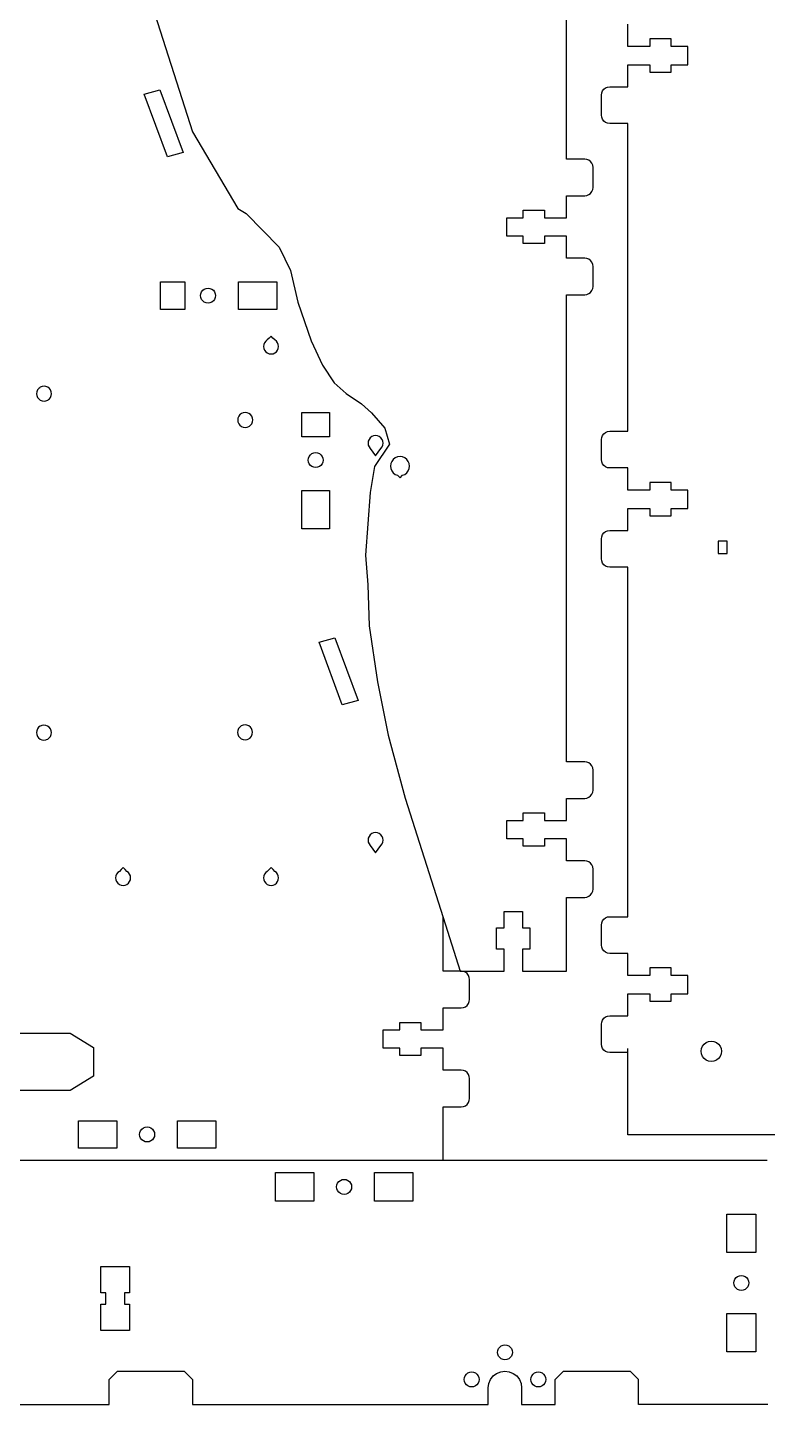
# Model space of a CAD drawing. Extents: x 67 to 939, y 34 to 584.
# Drawn here: x 459 to 636.6, y 40.1 to 370.5 of the extents above; entities that cross this region are included whole.
import ezdxf

# ---------------------------------------------------------------- set-up
doc = ezdxf.new("R2010")
doc.units = 0
doc.layers.get('0').update_dxf_attribs({"linetype": 'CONTINUOUS'})

msp = doc.modelspace()

# ---------------------------------------------------------------- linework, layer by layer
at = {"color": 5}
for p, q in [((588.372667, 338.898294), (588.372667, 455.165411)), ((592.722615, 338.898294), (588.372667, 338.898294)), ((593.240239, 338.830278), (592.722615, 338.898294)), ((593.722613, 338.63086), (593.240239, 338.830278)), ((594.13683, 338.313671), (593.722613, 338.63086)), ((594.454669, 337.9003), (594.13683, 338.313671)), ((594.654426, 337.418885), (594.454669, 337.9003)), ((594.722611, 336.902277), (594.654426, 337.418885)), ((594.722611, 332.111894), (594.722611, 336.902277)), ((593.240239, 330.183893), (593.722613, 330.383283)), ((593.722613, 330.383283), (594.13683, 330.7005)), ((594.13683, 330.7005), (594.454669, 331.113871)), ((594.454669, 331.113871), (594.654426, 331.595286)), ((594.654426, 331.595286), (594.722611, 332.111894)), ((588.372667, 324.826468), (588.372667, 330.115877)), ((588.372667, 330.115877), (592.722615, 330.115877)), ((592.722615, 330.115877), (593.240239, 330.183893)), ((574.022796, 320.43526), (574.022796, 324.826468)), ((574.022796, 324.826468), (577.97275, 324.826468)), ((577.97275, 324.826468), (577.97275, 326.622897)), ((577.97275, 326.622897), (583.072675, 326.622897)), ((583.072675, 326.622897), (583.072675, 324.826468)), ((583.072675, 324.826468), (588.372667, 324.826468)), ((577.97275, 320.43526), (574.022796, 320.43526)), ((577.97275, 318.638859), (577.97275, 320.43526)), ((588.372667, 320.43526), (583.072675, 320.43526)), ((583.072675, 320.43526), (583.072675, 318.638859)), ((588.372667, 315.145879), (588.372667, 320.43526)), ((583.072675, 318.638859), (577.97275, 318.638859)), ((592.722615, 315.145879), (588.372667, 315.145879)), ((593.240239, 315.077864), (592.722615, 315.145879)), ((593.722613, 314.878445), (593.240239, 315.077864)), ((594.13683, 314.561256), (593.722613, 314.878445)), ((594.454669, 314.147857), (594.13683, 314.561256)), ((594.654426, 313.66647), (594.454669, 314.147857)), ((594.722611, 313.149862), (594.654426, 313.66647)), ((594.722611, 308.359479), (594.722611, 313.149862)), ((594.13683, 306.948057), (594.454669, 307.361456)), ((594.454669, 307.361456), (594.654426, 307.842871)), ((594.654426, 307.842871), (594.722611, 308.359479)), ((588.372667, 194.320506), (588.372667, 306.363434)), ((588.372667, 306.363434), (592.722615, 306.363434)), ((592.722615, 306.363434), (593.240239, 306.431478)), ((593.240239, 306.431478), (593.722613, 306.630868)), ((593.722613, 306.630868), (594.13683, 306.948057)), ((592.722615, 194.320506), (588.372667, 194.320506)), ((593.240239, 194.252519), (592.722615, 194.320506)), ((593.722613, 194.053101), (593.240239, 194.252519)), ((594.13683, 193.735883), (593.722613, 194.053101)), ((594.454669, 193.322512), (594.13683, 193.735883)), ((594.654426, 192.841097), (594.454669, 193.322512)), ((594.722611, 192.324518), (594.654426, 192.841097)), ((594.722611, 187.534106), (594.722611, 192.324518)), ((588.372667, 180.24868), (588.372667, 185.538089)), ((588.372667, 185.538089), (592.722615, 185.538089)), ((592.722615, 185.538089), (593.240239, 185.606105)), ((593.240239, 185.606105), (593.722613, 185.805523)), ((593.722613, 185.805523), (594.13683, 186.122713)), ((594.13683, 186.122713), (594.454669, 186.536084)), ((594.454669, 186.536084), (594.654426, 187.017498)), ((594.654426, 187.017498), (594.722611, 187.534106)), ((577.97275, 180.24868), (577.97275, 182.04511)), ((577.97275, 182.04511), (583.072675, 182.04511)), ((583.072675, 182.04511), (583.072675, 180.24868)), ((574.022796, 175.857472), (574.022796, 180.24868)), ((574.022796, 180.24868), (577.97275, 180.24868)), ((583.072675, 180.24868), (588.372667, 180.24868)), ((577.97275, 175.857472), (574.022796, 175.857472)), ((577.97275, 174.061099), (577.97275, 175.857472)), ((588.372667, 175.857472), (583.072675, 175.857472)), ((583.072675, 175.857472), (583.072675, 174.061099)), ((588.372667, 170.568063), (588.372667, 175.857472)), ((583.072675, 174.061099), (577.97275, 174.061099)), ((592.722615, 170.568063), (588.372667, 170.568063)), ((593.240239, 170.500076), (592.722615, 170.568063)), ((593.722613, 170.300658), (593.240239, 170.500076)), ((594.13683, 169.983468), (593.722613, 170.300658)), ((594.454669, 169.570069), (594.13683, 169.983468)), ((594.654426, 169.088711), (594.454669, 169.570069)), ((594.722611, 168.572075), (594.654426, 169.088711)), ((594.722611, 163.781691), (594.722611, 168.572075)), ((593.240239, 161.85369), (593.722613, 162.053108)), ((593.722613, 162.053108), (594.13683, 162.370298)), ((594.13683, 162.370298), (594.454669, 162.783697)), ((594.454669, 162.783697), (594.654426, 163.265083)), ((594.654426, 163.265083), (594.722611, 163.781691)), ((588.372667, 144.088507), (588.372667, 161.785703)), ((588.372667, 161.785703), (592.722615, 161.785703)), ((592.722615, 161.785703), (593.240239, 161.85369)), ((558.732335, 144.077077), (558.732335, 157.001189)), ((558.732335, 157.001189), (562.864548, 144.088507)), ((573.372782, 154.467709), (573.372782, 158.409789)), ((573.372782, 158.409789), (577.772739, 158.409789)), ((577.772739, 158.409789), (577.772739, 154.467709)), ((571.572797, 149.377859), (571.572797, 154.467709)), ((571.572797, 154.467709), (573.372782, 154.467709)), ((577.772739, 154.467709), (579.572724, 154.467709)), ((579.572724, 154.467709), (579.572724, 149.377859)), ((573.372782, 149.377859), (571.572797, 149.377859)), ((573.372782, 144.088507), (573.372782, 149.377859)), ((579.572724, 149.377859), (577.772739, 149.377859)), ((577.772739, 149.377859), (577.772739, 144.088507)), ((563.082311, 144.077077), (558.732335, 144.077077)), ((562.864548, 144.088507), (573.372782, 144.088507)), ((563.599934, 144.009061), (563.082311, 144.077077)), ((564.08228, 143.809671), (563.599934, 144.009061)), ((564.496526, 143.492482), (564.08228, 143.809671)), ((564.814365, 143.079082), (564.496526, 143.492482)), ((565.01415, 142.597668), (564.814365, 143.079082)), ((565.08225, 142.081088), (565.01415, 142.597668)), ((565.08225, 137.290676), (565.08225, 142.081088)), ((577.772739, 144.088507), (588.372667, 144.088507)), ((563.599934, 135.362704), (564.08228, 135.562094)), ((564.08228, 135.562094), (564.496526, 135.879283)), ((564.496526, 135.879283), (564.814365, 136.292682)), ((564.814365, 136.292682), (565.01415, 136.774069)), ((565.01415, 136.774069), (565.08225, 137.290676)), ((558.732335, 130.005279), (558.732335, 135.294716)), ((558.732335, 135.294716), (563.082311, 135.294716)), ((563.082311, 135.294716), (563.599934, 135.362704)), ((544.382435, 125.614099), (544.382435, 130.005279)), ((544.382435, 130.005279), (548.332446, 130.005279)), ((548.332446, 130.005279), (548.332446, 131.801708)), ((548.332446, 131.801708), (553.432371, 131.801708)), ((553.432371, 131.801708), (553.432371, 130.005279)), ((553.432371, 130.005279), (558.732335, 130.005279)), ((548.332446, 125.614099), (544.382435, 125.614099)), ((548.332446, 123.817698), (548.332446, 125.614099)), ((558.732335, 125.614099), (553.432371, 125.614099)), ((553.432371, 125.614099), (553.432371, 123.817698)), ((558.732335, 120.324662), (558.732335, 125.614099)), ((553.432371, 123.817698), (548.332446, 123.817698)), ((563.082311, 120.324662), (558.732335, 120.324662)), ((563.599934, 120.256674), (563.082311, 120.324662)), ((564.08228, 120.057284), (563.599934, 120.256674)), ((564.496526, 119.740095), (564.08228, 120.057284)), ((564.814365, 119.326668), (564.496526, 119.740095)), ((565.01415, 118.845281), (564.814365, 119.326668)), ((565.08225, 118.328702), (565.01415, 118.845281)), ((565.08225, 113.538262), (565.08225, 118.328702)), ((564.496526, 112.126868), (564.814365, 112.540267)), ((564.814365, 112.540267), (565.01415, 113.021654)), ((565.01415, 113.021654), (565.08225, 113.538262)), ((558.732335, 98.61816), (558.732335, 111.542301)), ((558.732335, 111.542301), (563.082311, 111.542301)), ((563.082311, 111.542301), (563.599934, 111.610289)), ((563.599934, 111.610289), (564.08228, 111.809707)), ((564.08228, 111.809707), (564.496526, 112.126868)), ((478.590085, 46.133153), (480.590081, 48.133149)), ((480.590081, 48.133149), (496.590078, 48.133149)), ((496.590078, 48.133149), (498.590074, 46.133153)), ((570.125985, 46.133153), (570.761662, 46.961616)), ((570.761662, 46.961616), (571.590097, 47.597265)), ((571.590097, 47.597265), (572.554817, 47.996864)), ((572.554817, 47.996864), (573.590065, 48.133149)), ((573.590065, 48.133149), (574.625341, 47.996864)), ((574.625341, 47.996864), (575.590061, 47.597265)), ((575.590061, 47.597265), (576.418496, 46.961588)), ((576.418496, 46.961588), (577.054173, 46.133153)), ((585.590069, 46.133153), (587.590065, 48.133149)), ((587.590065, 48.133149), (603.590089, 48.133149)), ((603.590089, 48.133149), (605.590085, 46.133153)), ((478.590085, 40.133136), (478.590085, 46.133153)), ((498.590074, 46.133153), (498.590074, 40.133136)), ((569.590101, 44.133157), (569.726386, 45.168432)), ((569.590101, 40.133136), (569.590101, 44.133157)), ((569.726386, 45.168432), (570.125985, 46.133153)), ((577.054173, 46.133153), (577.453772, 45.168432)), ((577.453772, 45.168432), (577.590057, 44.133157)), ((577.590057, 44.133157), (577.590057, 40.133136)), ((585.590069, 40.133136), (585.590069, 46.133153)), ((407.590115, 40.133136), (478.590085, 40.133136)), ((498.590074, 40.133136), (566.55672, 40.133136)), ((566.55672, 40.133136), (569.590101, 40.133136)), ((577.590057, 40.133136), (585.590069, 40.133136))]:
    msp.add_line(p, q, dxfattribs=at)
at = {"color": 2}
for p, q in [((486.18302, 384.217505), (498.603832, 345.430895)), ((498.603832, 345.430895), (509.457698, 327.072827)), ((509.457698, 327.072827), (511.499296, 325.835887)), ((511.499296, 325.835887), (519.383786, 317.786088)), ((519.383786, 317.786088), (522.123828, 312.16456)), ((522.123828, 312.16456), (523.855104, 304.558956)), ((523.855104, 304.558956), (527.107416, 295.312588)), ((527.107416, 295.312588), (529.835491, 289.478547)), ((529.835491, 289.478547), (532.635057, 285.252261)), ((532.635057, 285.252261), (535.507009, 282.705247)), ((535.507009, 282.705247), (539.157797, 280.215683)), ((539.157797, 280.215683), (541.536444, 278.054366)), ((541.536444, 278.054366), (544.785466, 274.382074)), ((544.785466, 274.382074), (545.901499, 270.501812)), ((545.901499, 270.501812), (542.304507, 265.176597)), ((542.304507, 265.176597), (541.272428, 258.931113)), ((541.272428, 258.931113), (540.679702, 251.395221)), ((540.679702, 251.395221), (540.135237, 243.854861)), ((540.135237, 243.854861), (540.721618, 236.76201)), ((540.721618, 236.76201), (540.97141, 226.903056)), ((540.97141, 226.903056), (542.961241, 213.464337)), ((542.961241, 213.464337), (545.522193, 200.712199)), ((545.522193, 200.712199), (549.602006, 185.575207)), ((549.602006, 185.575207), (558.732405, 157.001189))]:
    msp.add_line(p, q, dxfattribs=at)
at = {"color": 4}
for p, q in [((603.08017, 365.960515), (603.08017, 371.260507)), ((613.480172, 367.7605), (608.380163, 367.7605)), ((608.380163, 367.7605), (608.380163, 365.960515)), ((613.480172, 365.960515), (613.480172, 367.7605)), ((608.380163, 365.960515), (603.08017, 365.960515)), ((617.430183, 365.960515), (613.480172, 365.960515)), ((617.430183, 361.560501), (617.430183, 365.960515)), ((603.08017, 356.260509), (603.08017, 361.560501)), ((603.08017, 361.560501), (608.380163, 361.560501)), ((608.380163, 361.560501), (608.380163, 359.760516)), ((613.480172, 359.760516), (613.480172, 361.560501)), ((613.480172, 361.560501), (617.430183, 361.560501)), ((608.380163, 359.760516), (613.480172, 359.760516)), ((596.73017, 354.260513), (596.798327, 354.778137)), ((596.73017, 349.460506), (596.73017, 354.260513)), ((596.798327, 354.778137), (596.99814, 355.260511)), ((596.99814, 355.260511), (597.315979, 355.674729)), ((597.315979, 355.674729), (597.730168, 355.992567)), ((597.730168, 355.992567), (598.212543, 356.192352)), ((598.212543, 356.192352), (598.730166, 356.260509)), ((598.730166, 356.260509), (603.08017, 356.260509)), ((596.798327, 348.942882), (596.73017, 349.460506)), ((596.99814, 348.460508), (596.798327, 348.942882)), ((597.315979, 348.04629), (596.99814, 348.460508)), ((597.730168, 347.728452), (597.315979, 348.04629)), ((598.212543, 347.528666), (597.730168, 347.728452)), ((598.730166, 347.46051), (598.212543, 347.528666)), ((603.08017, 347.46051), (598.730166, 347.46051)), ((603.08017, 273.610546), (603.08017, 347.46051)), ((596.73017, 271.610522), (596.798327, 272.128174)), ((596.73017, 266.810543), (596.73017, 271.610522)), ((596.798327, 272.128174), (596.99814, 272.610548)), ((596.99814, 272.610548), (597.315979, 273.024737)), ((597.315979, 273.024737), (597.730168, 273.342576)), ((597.730168, 273.342576), (598.212543, 273.542389)), ((598.212543, 273.542389), (598.730166, 273.610546)), ((598.730166, 273.610546), (603.08017, 273.610546)), ((596.798327, 266.292891), (596.73017, 266.810543)), ((596.99814, 265.810545), (596.798327, 266.292891)), ((597.315979, 265.396327), (596.99814, 265.810545)), ((597.730168, 265.078488), (597.315979, 265.396327)), ((598.212543, 264.878675), (597.730168, 265.078488)), ((598.730166, 264.810547), (598.212543, 264.878675)), ((603.08017, 264.810547), (598.730166, 264.810547)), ((603.08017, 259.510554), (603.08017, 264.810547)), ((613.480172, 261.31054), (608.380163, 261.31054)), ((608.380163, 261.31054), (608.380163, 259.510554)), ((613.480172, 259.510554), (613.480172, 261.31054)), ((608.380163, 259.510554), (603.08017, 259.510554)), ((617.430183, 259.510554), (613.480172, 259.510554)), ((617.430183, 255.110541), (617.430183, 259.510554)), ((603.08017, 249.810548), (603.08017, 255.110541)), ((603.08017, 255.110541), (608.380163, 255.110541)), ((608.380163, 255.110541), (608.380163, 253.310527)), ((613.480172, 253.310527), (613.480172, 255.110541)), ((613.480172, 255.110541), (617.430183, 255.110541)), ((608.380163, 253.310527), (613.480172, 253.310527)), ((596.73017, 247.810552), (596.798327, 248.328176)), ((596.73017, 243.010545), (596.73017, 247.810552)), ((596.798327, 248.328176), (596.99814, 248.81055)), ((596.99814, 248.81055), (597.315979, 249.224768)), ((597.315979, 249.224768), (597.730168, 249.542607)), ((597.730168, 249.542607), (598.212543, 249.742392)), ((598.212543, 249.742392), (598.730166, 249.810548)), ((598.730166, 249.810548), (603.08017, 249.810548)), ((596.798327, 242.492921), (596.73017, 243.010545)), ((596.99814, 242.010547), (596.798327, 242.492921)), ((597.315979, 241.59633), (596.99814, 242.010547)), ((597.730168, 241.278491), (597.315979, 241.59633)), ((598.212543, 241.078706), (597.730168, 241.278491)), ((598.730166, 241.010549), (598.212543, 241.078706)), ((603.08017, 241.010549), (598.730166, 241.010549)), ((603.08017, 231.010549), (603.08017, 241.010549)), ((603.08017, 157.16056), (603.08017, 231.010549)), ((596.73017, 155.160564), (596.798327, 155.678216)), ((596.798327, 155.678216), (596.99814, 156.160562)), ((596.99814, 156.160562), (597.315979, 156.57478)), ((597.315979, 156.57478), (597.730168, 156.892618)), ((597.730168, 156.892618), (598.212543, 157.092432)), ((598.212543, 157.092432), (598.730166, 157.16056)), ((598.730166, 157.16056), (603.08017, 157.16056)), ((596.73017, 150.360585), (596.73017, 155.160564)), ((596.798327, 149.842933), (596.73017, 150.360585)), ((596.99814, 149.360587), (596.798327, 149.842933)), ((597.315979, 148.946341), (596.99814, 149.360587)), ((597.730168, 148.628503), (597.315979, 148.946341)), ((598.212543, 148.428689), (597.730168, 148.628503)), ((598.730166, 148.360561), (598.212543, 148.428689)), ((603.08017, 148.360561), (598.730166, 148.360561)), ((603.08017, 143.06054), (603.08017, 148.360561)), ((608.380163, 143.06054), (603.08017, 143.06054)), ((613.480172, 144.860554), (608.380163, 144.860554)), ((608.380163, 144.860554), (608.380163, 143.06054)), ((613.480172, 143.06054), (613.480172, 144.860554)), ((617.430183, 143.06054), (613.480172, 143.06054)), ((617.430183, 138.660555), (617.430183, 143.06054)), ((603.08017, 133.360563), (603.08017, 138.660555)), ((603.08017, 138.660555), (608.380163, 138.660555)), ((608.380163, 138.660555), (608.380163, 136.860542)), ((608.380163, 136.860542), (613.480172, 136.860542)), ((613.480172, 136.860542), (613.480172, 138.660555)), ((613.480172, 138.660555), (617.430183, 138.660555)), ((596.798327, 131.87819), (596.99814, 132.360565)), ((596.99814, 132.360565), (597.315979, 132.774782)), ((597.315979, 132.774782), (597.730168, 133.092593)), ((597.730168, 133.092593), (598.212543, 133.292406)), ((598.212543, 133.292406), (598.730166, 133.360563)), ((598.730166, 133.360563), (603.08017, 133.360563)), ((596.73017, 131.360567), (596.798327, 131.87819)), ((596.73017, 126.560559), (596.73017, 131.360567)), ((596.798327, 126.042907), (596.73017, 126.560559)), ((596.99814, 125.560561), (596.798327, 126.042907)), ((597.315979, 125.146344), (596.99814, 125.560561)), ((603.085984, 104.860577), (603.08017, 125.552687)), ((597.730168, 124.828505), (597.315979, 125.146344)), ((598.212543, 124.62872), (597.730168, 124.828505)), ((598.730166, 124.560563), (598.212543, 124.62872)), ((603.08017, 124.560563), (598.730166, 124.560563)), ((668.780149, 104.860577), (603.085984, 104.860577))]:
    msp.add_line(p, q, dxfattribs=at)
at = {"color": 7}
for p, q in [((487.01629, 354.487914), (490.814691, 355.536595)), ((492.580724, 339.477445), (487.01629, 354.487914)), ((490.814691, 355.536595), (496.379125, 340.526126)), ((496.379125, 340.526126), (492.580724, 339.477445)), ((490.958051, 302.854859), (490.958051, 309.454851)), ((490.958051, 309.454851), (496.752976, 309.454851)), ((496.752976, 309.454851), (496.753005, 302.854859)), ((500.787851, 307.055736), (501.073629, 307.428862)), ((501.073629, 307.428862), (501.446021, 307.715205)), ((501.446021, 307.715205), (501.879684, 307.895206)), ((501.879684, 307.895206), (502.34504, 307.95659)), ((502.34504, 307.95659), (502.810481, 307.895206)), ((502.810481, 307.895206), (503.244116, 307.715205)), ((503.244116, 307.715205), (503.616536, 307.428862)), ((503.616536, 307.428862), (503.902314, 307.055736)), ((509.630466, 302.854859), (509.630466, 309.454851)), ((509.630466, 309.454851), (518.812086, 309.454851)), ((518.812086, 309.454851), (518.812086, 302.854859)), ((500.546946, 306.154883), (500.608217, 306.621199)), ((500.608217, 305.688567), (500.546946, 306.154883)), ((500.608217, 306.621199), (500.787851, 307.055736)), ((500.787851, 305.25403), (500.608217, 305.688567)), ((501.073629, 304.880876), (500.787851, 305.25403)), ((501.446021, 304.594533), (501.073629, 304.880876)), ((501.879684, 304.41456), (501.446021, 304.594533)), ((502.34504, 304.353176), (501.879684, 304.41456)), ((502.810481, 304.41456), (502.34504, 304.353176)), ((503.244116, 304.594533), (502.810481, 304.41456)), ((503.616536, 304.880876), (503.244116, 304.594533)), ((503.902314, 305.25403), (503.616536, 304.880876)), ((503.902314, 307.055736), (504.081892, 306.621199)), ((504.081892, 305.688567), (503.902314, 305.25403)), ((504.081892, 306.621199), (504.143163, 306.154883)), ((504.143163, 306.154883), (504.081892, 305.688567)), ((496.753005, 302.854859), (490.958051, 302.854859)), ((518.812086, 302.854859), (509.630466, 302.854859)), ((515.724067, 294.429792), (515.662797, 293.964802)), ((515.903786, 294.863031), (515.724067, 294.429792)), ((516.18979, 295.235141), (515.903786, 294.863031)), ((516.562549, 295.520693), (516.18979, 295.235141)), ((516.996635, 295.96175), (516.562549, 295.520693)), ((517.462528, 296.419882), (516.996635, 295.96175)), ((517.92842, 295.961863), (517.462528, 296.419882)), ((518.362534, 295.520947), (517.92842, 295.961863)), ((518.735378, 295.235508), (518.362534, 295.520947)), ((519.021467, 294.863511), (518.735378, 295.235508)), ((519.201355, 294.430271), (519.021467, 294.863511)), ((519.262767, 293.96531), (519.201355, 294.430271)), ((515.662797, 293.964802), (515.72418, 293.499898)), ((515.72418, 293.499898), (515.904068, 293.066658)), ((515.904068, 293.066658), (516.190185, 292.694633)), ((516.190185, 292.694633), (516.563001, 292.409222)), ((516.563001, 292.409222), (516.997171, 292.229841)), ((516.997171, 292.229841), (517.463036, 292.168684)), ((517.463036, 292.168684), (517.928872, 292.229954)), ((517.928872, 292.229954), (518.362986, 292.409476)), ((518.362986, 292.409476), (518.735717, 292.695)), ((518.735717, 292.695), (519.021721, 293.067082)), ((519.021721, 293.067082), (519.201496, 293.500377)), ((519.201496, 293.500377), (519.262767, 293.96531)), ((462.0944, 284.190451), (461.946064, 284.076585)), ((462.528514, 284.370334), (462.0944, 284.190451)), ((462.994378, 284.431734), (462.528514, 284.370334)), ((463.460242, 284.370466), (462.994378, 284.431734)), ((463.894413, 284.190708), (463.460242, 284.370466)), ((464.267229, 283.904709), (463.894413, 284.190708)), ((461.255889, 283.097359), (461.194619, 282.631478)), ((461.194619, 282.631478), (461.25603, 282.165611)), ((461.435665, 283.53151), (461.255889, 283.097359)), ((461.25603, 282.165611), (461.435919, 281.731511)), ((461.721641, 283.904345), (461.435665, 283.53151)), ((461.435919, 281.731511), (461.722008, 281.35876)), ((461.946064, 284.076585), (461.721641, 283.904345)), ((461.722008, 281.35876), (462.094851, 281.072762)), ((461.872432, 284.046074), (461.872432, 284.046074)), ((462.094851, 281.072762), (462.528994, 280.893003)), ((462.528994, 280.893003), (462.994886, 280.831735)), ((462.994886, 280.831735), (463.46075, 280.893136)), ((463.46075, 280.893136), (463.894836, 281.073019)), ((463.894836, 281.073019), (464.045628, 281.214748)), ((464.045628, 281.214748), (464.267596, 281.359124)), ((464.553346, 283.531956), (464.267229, 283.904709)), ((464.267596, 281.359124), (464.5536, 281.731957)), ((464.733234, 283.097858), (464.553346, 283.531956)), ((464.5536, 281.731957), (464.733347, 282.16611)), ((464.794617, 282.631991), (464.733234, 283.097858)), ((464.733347, 282.16611), (464.794617, 282.631991)), ((509.98483, 277.603669), (509.698826, 277.230837)), ((510.094812, 277.705015), (509.98483, 277.603669)), ((510.142733, 277.724883), (510.094812, 277.705015)), ((510.357561, 277.889775), (510.142733, 277.724883)), ((510.791675, 278.069657), (510.357561, 277.889775)), ((511.257539, 278.131058), (510.791675, 278.069657)), ((511.723432, 278.069793), (511.257539, 278.131058)), ((512.157574, 277.890035), (511.723432, 278.069793)), ((512.530418, 277.604033), (512.157574, 277.890035)), ((512.816506, 277.231282), (512.530418, 277.604033)), ((524.868191, 278.089152), (531.468184, 278.089152)), ((524.868191, 272.294199), (524.868191, 278.089152)), ((531.468184, 278.089152), (531.468184, 272.294227)), ((509.51905, 276.796686), (509.457808, 276.330802)), ((509.457808, 276.330802), (509.519191, 275.864937)), ((509.698826, 277.230837), (509.51905, 276.796686)), ((509.519191, 275.864937), (509.69908, 275.430837)), ((509.69908, 275.430837), (509.985197, 275.058084)), ((509.985197, 275.058084), (510.358012, 274.772086)), ((510.358012, 274.772086), (510.792183, 274.592327)), ((510.792183, 274.592327), (511.258047, 274.531059)), ((511.258047, 274.531059), (511.723911, 274.59246)), ((511.723911, 274.59246), (512.158026, 274.772342)), ((512.158026, 274.772342), (512.268008, 274.873694)), ((512.268008, 274.873694), (512.530756, 275.058451)), ((512.530756, 275.058451), (512.81676, 275.431283)), ((512.996395, 276.797182), (512.816506, 277.231282)), ((512.81676, 275.431283), (512.996536, 275.865434)), ((513.057806, 276.331318), (512.996395, 276.797182)), ((512.996536, 275.865434), (513.057806, 276.331318)), ((531.468184, 272.294227), (524.868191, 272.294199)), ((540.795646, 271.238722), (540.734376, 270.773789)), ((540.975422, 271.672018), (540.795646, 271.238722)), ((541.261426, 272.0441), (540.975422, 271.672018)), ((541.634157, 272.329624), (541.261426, 272.0441)), ((542.068271, 272.509146), (541.634157, 272.329624)), ((542.534107, 272.570416), (542.068271, 272.509146)), ((542.999971, 272.509258), (542.534107, 272.570416)), ((543.434142, 272.329878), (542.999971, 272.509258)), ((543.806957, 272.044467), (543.434142, 272.329878)), ((544.093074, 271.672441), (543.806957, 272.044467)), ((544.272963, 271.239202), (544.093074, 271.672441)), ((544.334346, 270.774297), (544.272963, 271.239202)), ((526.427892, 267.167519), (526.607865, 267.601182)), ((526.607865, 267.601182), (526.894208, 267.973574)), ((526.894208, 267.973574), (527.267362, 268.259352)), ((527.267362, 268.259352), (527.7019, 268.438987)), ((527.7019, 268.438987), (528.168216, 268.500257)), ((528.168216, 268.500257), (528.634531, 268.438987)), ((528.634531, 268.438987), (529.069069, 268.259352)), ((529.069069, 268.259352), (529.442195, 267.973574)), ((529.442195, 267.973574), (529.728538, 267.601182)), ((529.728538, 267.601182), (529.908539, 267.167519)), ((540.734376, 270.773789), (540.795787, 270.308828)), ((540.795787, 270.308828), (540.975676, 269.875589)), ((540.975676, 269.875589), (541.261764, 269.503592)), ((541.261764, 269.503592), (542.534615, 267.754774)), ((542.534615, 267.754774), (543.807352, 269.503959)), ((543.807352, 269.503959), (544.093356, 269.876069)), ((544.093356, 269.876069), (544.273075, 270.309308)), ((544.273075, 270.309308), (544.334346, 270.774297)), ((526.366509, 266.702163), (526.427892, 267.167519)), ((526.427892, 266.236722), (526.366509, 266.702163)), ((526.607865, 265.803088), (526.427892, 266.236722)), ((526.894208, 265.430667), (526.607865, 265.803088)), ((527.267362, 265.144889), (526.894208, 265.430667)), ((527.7019, 264.965311), (527.267362, 265.144889)), ((528.168216, 264.90404), (527.7019, 264.965311)), ((528.634531, 264.965311), (528.168216, 264.90404)), ((529.069069, 265.144889), (528.634531, 264.965311)), ((529.442195, 265.430667), (529.069069, 265.144889)), ((529.728538, 265.803088), (529.442195, 265.430667)), ((529.908539, 266.236722), (529.728538, 265.803088)), ((529.908539, 267.167519), (529.969922, 266.702163)), ((529.969922, 266.702163), (529.908539, 266.236722)), ((546.19124, 265.845388), (546.113266, 265.253708)), ((546.113266, 265.253708), (546.191419, 264.661993)), ((546.420024, 266.396805), (546.19124, 265.845388)), ((546.191419, 264.661993), (546.420347, 264.110647)), ((546.783996, 266.870321), (546.420024, 266.396805)), ((547.258338, 267.233683), (546.783996, 266.870321)), ((547.810797, 267.462144), (547.258338, 267.233683)), ((548.403626, 267.540118), (547.810797, 267.462144)), ((548.996491, 267.462288), (548.403626, 267.540118)), ((549.549022, 267.234006), (548.996491, 267.462288)), ((550.023471, 266.870788), (549.549022, 267.234006)), ((550.387587, 266.397344), (550.023471, 266.870788)), ((550.616515, 265.845998), (550.387587, 266.397344)), ((550.387946, 264.111258), (550.616659, 264.662604)), ((550.694632, 265.254355), (550.616515, 265.845998)), ((550.616659, 264.662604), (550.694632, 265.254355)), ((546.420347, 264.110647), (546.784427, 263.637239)), ((546.784427, 263.637239), (547.258913, 263.273985)), ((547.258913, 263.273985), (547.811372, 263.045704)), ((547.811372, 263.045704), (548.404273, 262.462824)), ((548.404273, 262.462824), (548.997173, 263.045847)), ((548.997173, 263.045847), (549.549596, 263.274309)), ((549.549596, 263.274309), (550.023974, 263.637706)), ((550.023974, 263.637706), (550.387946, 264.111258)), ((524.868191, 250.235117), (524.868191, 259.416737)), ((524.868191, 259.416737), (531.468184, 259.416737)), ((531.468184, 259.416737), (531.468184, 250.235117)), ((531.468184, 250.235117), (524.868191, 250.235117)), ((624.733614, 247.285402), (624.733614, 244.259903)), ((626.868258, 247.285402), (624.733614, 247.285402)), ((626.868258, 244.259903), (626.868258, 247.285402)), ((624.733614, 244.259903), (626.868258, 244.259903)), ((528.996473, 222.989839), (532.794874, 224.03852)), ((534.560907, 207.97937), (528.996473, 222.989839)), ((532.794874, 224.03852), (538.359308, 209.028052)), ((538.359308, 209.028052), (534.560907, 207.97937)), ((461.225917, 201.78067), (461.164647, 201.314786)), ((461.405665, 202.214821), (461.225917, 201.78067)), ((461.691669, 202.587653), (461.405665, 202.214821)), ((462.064428, 202.873761), (461.691669, 202.587653)), ((462.299208, 202.971049), (462.064428, 202.873761)), ((462.244147, 202.963796), (462.244147, 202.963796)), ((462.498514, 203.053644), (462.299208, 202.971049)), ((462.964378, 203.115042), (462.498514, 203.053644)), ((463.43027, 203.053777), (462.964378, 203.115042)), ((463.864413, 202.874018), (463.43027, 203.053777)), ((464.237257, 202.588017), (463.864413, 202.874018)), ((464.523374, 202.215266), (464.237257, 202.588017)), ((464.703234, 201.781166), (464.523374, 202.215266)), ((464.764645, 201.315302), (464.703234, 201.781166)), ((509.486115, 201.852165), (509.424844, 201.386284)), ((509.665862, 202.286316), (509.486115, 201.852165)), ((509.951866, 202.659151), (509.665862, 202.286316)), ((510.214389, 202.860638), (509.951866, 202.659151)), ((510.13977, 202.829721), (510.13977, 202.829721)), ((510.324625, 202.945257), (510.214389, 202.860638)), ((510.758711, 203.12514), (510.324625, 202.945257)), ((511.224604, 203.18654), (510.758711, 203.12514)), ((511.690468, 203.125272), (511.224604, 203.18654)), ((512.12461, 202.945514), (511.690468, 203.125272)), ((512.497454, 202.659515), (512.12461, 202.945514)), ((512.783571, 202.286762), (512.497454, 202.659515)), ((512.96346, 201.852665), (512.783571, 202.286762)), ((513.024843, 201.386798), (512.96346, 201.852665)), ((461.164647, 201.314786), (461.226058, 200.848921)), ((461.226058, 200.848921), (461.405919, 200.414821)), ((461.405919, 200.414821), (461.692036, 200.042071)), ((461.692036, 200.042071), (462.064879, 199.75607)), ((462.064879, 199.75607), (462.499022, 199.576311)), ((462.499022, 199.576311), (462.964914, 199.515043)), ((462.964914, 199.515043), (463.430778, 199.576444)), ((463.430778, 199.576444), (463.610498, 199.666478)), ((463.610498, 199.666478), (463.864864, 199.756326)), ((463.864864, 199.756326), (464.237624, 200.042435)), ((464.237624, 200.042435), (464.523628, 200.415267)), ((464.523628, 200.415267), (464.703375, 200.849418)), ((464.703375, 200.849418), (464.764645, 201.315302)), ((509.424844, 201.386284), (509.486256, 200.920417)), ((509.486256, 200.920417), (509.666144, 200.486317)), ((509.666144, 200.486317), (509.952233, 200.113566)), ((509.952233, 200.113566), (510.325077, 199.827568)), ((510.325077, 199.827568), (510.759219, 199.647809)), ((510.759219, 199.647809), (511.225112, 199.586541)), ((511.225112, 199.586541), (511.690976, 199.647942)), ((511.690976, 199.647942), (512.125062, 199.827825)), ((512.125062, 199.827825), (512.312966, 199.998394)), ((512.312966, 199.998394), (512.497821, 200.11393)), ((512.497821, 200.11393), (512.783825, 200.486763)), ((512.783825, 200.486763), (512.963572, 200.920916)), ((512.963572, 200.920916), (513.024843, 201.386798)), ((540.795645, 175.988722), (540.734375, 175.523789)), ((540.734375, 175.523789), (540.795786, 175.058828)), ((540.975421, 176.422018), (540.795645, 175.988722)), ((541.261425, 176.7941), (540.975421, 176.422018)), ((541.634155, 177.079624), (541.261425, 176.7941)), ((542.06827, 177.259146), (541.634155, 177.079624)), ((542.534106, 177.320416), (542.06827, 177.259146)), ((542.99997, 177.259258), (542.534106, 177.320416)), ((543.434141, 177.079878), (542.99997, 177.259258)), ((543.806956, 176.794467), (543.434141, 177.079878)), ((544.093073, 176.422441), (543.806956, 176.794467)), ((544.272961, 175.989202), (544.093073, 176.422441)), ((544.334345, 175.524297), (544.272961, 175.989202)), ((544.273074, 175.059308), (544.334345, 175.524297)), ((540.795786, 175.058828), (540.975675, 174.625589)), ((540.975675, 174.625589), (541.261763, 174.253592)), ((541.261763, 174.253592), (542.534614, 172.504774)), ((542.534614, 172.504774), (543.807351, 174.253959)), ((543.807351, 174.253959), (544.093355, 174.626069)), ((544.093355, 174.626069), (544.273074, 175.059308)), ((481.962443, 168.920941), (481.496551, 168.46281)), ((482.428336, 168.462923), (481.962443, 168.920941)), ((517.462923, 168.918232), (516.99703, 168.4601)), ((517.928815, 168.460213), (517.462923, 168.918232)), ((480.223983, 166.930851), (480.162712, 166.465862)), ((480.162712, 166.465862), (480.224096, 166.000957)), ((480.403702, 167.36409), (480.223983, 166.930851)), ((480.224096, 166.000957), (480.403984, 165.567718)), ((480.689706, 167.7362), (480.403702, 167.36409)), ((480.403984, 165.567718), (480.690101, 165.195692)), ((481.062465, 168.021753), (480.689706, 167.7362)), ((480.690101, 165.195692), (481.062917, 164.910281)), ((481.496551, 168.46281), (481.062465, 168.021753)), ((482.86245, 168.022007), (482.428336, 168.462923)), ((483.235294, 167.736567), (482.86245, 168.022007)), ((482.862902, 164.910535), (483.235633, 165.196059)), ((483.521383, 167.36457), (483.235294, 167.736567)), ((483.235633, 165.196059), (483.521637, 165.568141)), ((483.701271, 166.931331), (483.521383, 167.36457)), ((483.521637, 165.568141), (483.701412, 166.001437)), ((483.762683, 166.46637), (483.701271, 166.931331)), ((483.701412, 166.001437), (483.762683, 166.46637)), ((515.724462, 166.928142), (515.663192, 166.463152)), ((515.663192, 166.463152), (515.724575, 165.998248)), ((515.904181, 167.361381), (515.724462, 166.928142)), ((515.724575, 165.998248), (515.904463, 165.565008)), ((516.190185, 167.733491), (515.904181, 167.361381)), ((515.904463, 165.565008), (516.19058, 165.192983)), ((516.562944, 168.019044), (516.190185, 167.733491)), ((516.19058, 165.192983), (516.563396, 164.907572)), ((516.99703, 168.4601), (516.562944, 168.019044)), ((518.362929, 168.019298), (517.928815, 168.460213)), ((518.735773, 167.733858), (518.362929, 168.019298)), ((518.363381, 164.907826), (518.736112, 165.19335)), ((519.021862, 167.361861), (518.735773, 167.733858)), ((518.736112, 165.19335), (519.022116, 165.565432)), ((519.20175, 166.928622), (519.021862, 167.361861)), ((519.022116, 165.565432), (519.201891, 165.998728)), ((519.263162, 166.46366), (519.20175, 166.928622)), ((519.201891, 165.998728), (519.263162, 166.46366)), ((481.062917, 164.910281), (481.497087, 164.730901)), ((481.497087, 164.730901), (481.962951, 164.669743)), ((481.962951, 164.669743), (482.428787, 164.731014)), ((482.428787, 164.731014), (482.862902, 164.910535)), ((516.563396, 164.907572), (516.997567, 164.728191)), ((516.997567, 164.728191), (517.463431, 164.667034)), ((517.463431, 164.667034), (517.929267, 164.728304)), ((517.929267, 164.728304), (518.363381, 164.907826)), ((422.661529, 129.192761), (469.276278, 129.192761)), ((469.276278, 129.192761), (474.860962, 125.761193)), ((474.860962, 125.761193), (474.860962, 118.898057)), ((620.713669, 125.494691), (620.958412, 126.085579)), ((620.958412, 126.085579), (621.347766, 126.592987)), ((621.347766, 126.592987), (621.855173, 126.98234)), ((621.855173, 126.98234), (622.446062, 127.227084)), ((622.446062, 127.227084), (623.080187, 127.310565)), ((623.080187, 127.310565), (623.714284, 127.227084)), ((623.714284, 127.227084), (624.305172, 126.98234)), ((624.305172, 126.98234), (624.81258, 126.592987)), ((624.81258, 126.592987), (625.201933, 126.085579)), ((625.201933, 126.085579), (625.446705, 125.494691)), ((620.630187, 124.860566), (620.713669, 125.494691)), ((620.713669, 124.226469), (620.630187, 124.860566)), ((620.958412, 123.63558), (620.713669, 124.226469)), ((621.347766, 123.128173), (620.958412, 123.63558)), ((621.855173, 122.738819), (621.347766, 123.128173)), ((622.446062, 122.494048), (621.855173, 122.738819)), ((623.080187, 122.410566), (622.446062, 122.494048)), ((623.714284, 122.494048), (623.080187, 122.410566)), ((624.305172, 122.738819), (623.714284, 122.494048)), ((624.81258, 123.128173), (624.305172, 122.738819)), ((625.201933, 123.63558), (624.81258, 123.128173)), ((625.446705, 124.226469), (625.201933, 123.63558)), ((625.446705, 125.494691), (625.530186, 124.860566)), ((625.530186, 124.860566), (625.446705, 124.226469)), ((474.860962, 118.898057), (469.276278, 115.466488)), ((469.276278, 115.466488), (422.661529, 115.466488)), ((471.233004, 101.612143), (471.233004, 108.198956)), ((471.233004, 108.198956), (480.43294, 108.198956)), ((480.43294, 108.198956), (480.43294, 101.612143)), ((485.992549, 105.370948), (486.17255, 105.804611)), ((486.17255, 105.804611), (486.458893, 106.177003)), ((486.458893, 106.177003), (486.832019, 106.462781)), ((486.832019, 106.462781), (487.266556, 106.642444)), ((487.266556, 106.642444), (487.7329, 106.703686)), ((487.7329, 106.703686), (488.199216, 106.642444)), ((488.199216, 106.642444), (488.633753, 106.462781)), ((488.633753, 106.462781), (489.006879, 106.177003)), ((489.006879, 106.177003), (489.293194, 105.804611)), ((489.293194, 105.804611), (489.473195, 105.370948)), ((495.032832, 101.612143), (495.032832, 108.198956)), ((495.032832, 108.198956), (504.232768, 108.198956)), ((504.232768, 108.198956), (504.232768, 101.612143)), ((485.931193, 104.905592), (485.992549, 105.370948)), ((485.992549, 104.440179), (485.931193, 104.905592)), ((486.17255, 104.006488), (485.992549, 104.440179)), ((486.458893, 103.634096), (486.17255, 104.006488)), ((486.832019, 103.348346), (486.458893, 103.634096)), ((487.266556, 103.168683), (486.832019, 103.348346)), ((487.7329, 103.107469), (487.266556, 103.168683)), ((488.199216, 103.168683), (487.7329, 103.107469)), ((488.633753, 103.348346), (488.199216, 103.168683)), ((489.006879, 103.634096), (488.633753, 103.348346)), ((489.293194, 104.006488), (489.006879, 103.634096)), ((489.473195, 104.440179), (489.293194, 104.006488)), ((489.473195, 105.370948), (489.534635, 104.905592)), ((489.534635, 104.905592), (489.473195, 104.440179)), ((480.43294, 101.612143), (471.233004, 101.612143)), ((504.232768, 101.612143), (495.032832, 101.612143)), ((518.490071, 95.783125), (527.690063, 95.783125)), ((518.490071, 88.883159), (518.490071, 95.783125)), ((527.690063, 95.783125), (527.690063, 88.883159)), ((533.188345, 92.333156), (533.249728, 92.799444)), ((533.249728, 92.799444), (533.42973, 93.23401)), ((533.42973, 93.23401), (533.716072, 93.607164)), ((533.716072, 93.607164), (534.089198, 93.893478)), ((534.089198, 93.893478), (534.523764, 94.07348)), ((534.523764, 94.07348), (534.99008, 94.134863)), ((534.99008, 94.134863), (535.456396, 94.073508)), ((535.456396, 94.073508), (535.890933, 93.893506)), ((535.890933, 93.893506), (536.264087, 93.607136)), ((536.264087, 93.607136), (536.550402, 93.233981)), ((536.550402, 93.233981), (536.730403, 92.799444)), ((536.730403, 92.799444), (536.791787, 92.333156)), ((542.290068, 88.883159), (542.290068, 95.783125)), ((542.290068, 95.783125), (551.490061, 95.783125)), ((551.490061, 95.783125), (551.490061, 88.883159)), ((533.249728, 91.866812), (533.188345, 92.333156)), ((533.42973, 91.432303), (533.249728, 91.866812)), ((533.716072, 91.05912), (533.42973, 91.432303)), ((534.089198, 90.772806), (533.716072, 91.05912)), ((534.523764, 90.592805), (534.089198, 90.772806)), ((534.99008, 90.53145), (534.523764, 90.592805)), ((535.456396, 90.592805), (534.99008, 90.53145)), ((535.890933, 90.772806), (535.456396, 90.592805)), ((536.264087, 91.05912), (535.890933, 90.772806)), ((536.550402, 91.432303), (536.264087, 91.05912)), ((536.730403, 91.866812), (536.550402, 91.432303)), ((536.791787, 92.333156), (536.730403, 91.866812)), ((527.690063, 88.883159), (518.490071, 88.883159)), ((551.490061, 88.883159), (542.290068, 88.883159)), ((626.840064, 76.583152), (626.840064, 85.783174)), ((626.840064, 85.783174), (633.740059, 85.783145)), ((633.740059, 85.783145), (633.740059, 76.583124)), ((633.740059, 76.583124), (626.840064, 76.583152)), ((476.614784, 71.323349), (476.614784, 73.24833)), ((476.614784, 73.24833), (483.515851, 73.247878)), ((483.515851, 73.247878), (483.500047, 71.315785)), ((476.610833, 66.907587), (476.614784, 69.398339)), ((476.614784, 69.398339), (476.614784, 71.323349)), ((483.500047, 71.315785), (483.500047, 69.390776)), ((483.500047, 69.390776), (483.503998, 66.900052)), ((628.488355, 69.283136), (628.549738, 69.749452)), ((628.549738, 69.749452), (628.729739, 70.183989)), ((628.729739, 70.183989), (629.016054, 70.557144)), ((629.016054, 70.557144), (629.389208, 70.843486)), ((629.389208, 70.843486), (629.823746, 71.023459)), ((629.823746, 71.023459), (630.290061, 71.084871)), ((630.290061, 71.084871), (630.756405, 71.023459)), ((630.756405, 71.023459), (631.190943, 70.843486)), ((631.190943, 70.843486), (631.564097, 70.557144)), ((631.564097, 70.557144), (631.850412, 70.183989)), ((631.850412, 70.183989), (632.030413, 69.749452)), ((632.030413, 69.749452), (632.091796, 69.283136)), ((477.841689, 66.904765), (476.610833, 66.907587)), ((477.841689, 64.188376), (477.841689, 66.904765)), ((483.503998, 66.900052), (482.273142, 66.900052)), ((482.273142, 66.900052), (482.273142, 64.183663)), ((628.549738, 68.81682), (628.488355, 69.283136)), ((628.729739, 68.382283), (628.549738, 68.81682)), ((629.016054, 68.009128), (628.729739, 68.382283)), ((629.389208, 67.722842), (629.016054, 68.009128)), ((629.823746, 67.542813), (629.389208, 67.722842)), ((630.290061, 67.481429), (629.823746, 67.542813)), ((630.756405, 67.542841), (630.290061, 67.481429)), ((631.190943, 67.722842), (630.756405, 67.542841)), ((631.564097, 68.009128), (631.190943, 67.722842)), ((631.850412, 68.382283), (631.564097, 68.009128)), ((632.030413, 68.81682), (631.850412, 68.382283)), ((632.091796, 69.283136), (632.030413, 68.81682)), ((476.615856, 61.697878), (476.613034, 64.188376)), ((476.613034, 64.188376), (477.841689, 64.188376)), ((482.273142, 64.183663), (483.501796, 64.183663)), ((483.501796, 64.183663), (483.498974, 61.693136)), ((476.615856, 59.772868), (476.615856, 61.697878)), ((476.615856, 57.847915), (476.615856, 59.772868)), ((483.498974, 61.693136), (483.498974, 59.768155)), ((483.498974, 59.768155), (483.498974, 57.843145)), ((626.840064, 52.783155), (626.840064, 61.983176)), ((626.840064, 61.983176), (633.740059, 61.983148)), ((633.740059, 61.983148), (633.740059, 52.783155)), ((480.065854, 57.847915), (476.615856, 57.847915)), ((483.498974, 57.843145), (480.065854, 57.847915)), ((571.79008, 52.633154), (571.851435, 53.099018)), ((571.851435, 53.099018), (572.031239, 53.533132)), ((572.031239, 53.533132), (572.317299, 53.905948)), ((572.317299, 53.905948), (572.690086, 54.19198)), ((572.690086, 54.19198), (573.124201, 54.371812)), ((573.124201, 54.371812), (573.590065, 54.433139)), ((573.590065, 54.433139), (574.055929, 54.371812)), ((574.055929, 54.371812), (574.490071, 54.19198)), ((574.490071, 54.19198), (574.862859, 53.905948)), ((574.862859, 53.905948), (575.148919, 53.533132)), ((575.148919, 53.533132), (575.328723, 53.099018)), ((575.328723, 53.099018), (575.39005, 52.633154)), ((571.851435, 52.167261), (571.79008, 52.633154)), ((572.031239, 51.733147), (571.851435, 52.167261)), ((572.317299, 51.36036), (572.031239, 51.733147)), ((572.690086, 51.074299), (572.317299, 51.36036)), ((573.124201, 50.894467), (572.690086, 51.074299)), ((573.590065, 50.83314), (573.124201, 50.894467)), ((574.055929, 50.894467), (573.590065, 50.83314)), ((574.490071, 51.074328), (574.055929, 50.894467)), ((574.862859, 51.36036), (574.490071, 51.074328)), ((575.148919, 51.733147), (574.862859, 51.36036)), ((575.328723, 52.167261), (575.148919, 51.733147)), ((575.39005, 52.633154), (575.328723, 52.167261)), ((633.740059, 52.783155), (626.840064, 52.783155)), ((563.790096, 46.133153), (563.851423, 46.599017)), ((563.851423, 46.599017), (564.031255, 47.033159)), ((564.031255, 47.033159), (564.317315, 47.405947)), ((564.317315, 47.405947), (564.690102, 47.691979)), ((564.690102, 47.691979), (565.124217, 47.871811)), ((565.124217, 47.871811), (565.590081, 47.933138)), ((565.590081, 47.933138), (566.055973, 47.871811)), ((566.055973, 47.871811), (566.490087, 47.691979)), ((566.490087, 47.691979), (566.862875, 47.405947)), ((566.862875, 47.405947), (567.148935, 47.033188)), ((567.148935, 47.033188), (567.328767, 46.599017)), ((567.328767, 46.599017), (567.390094, 46.133153)), ((579.788935, 46.133153), (579.85029, 46.599017)), ((579.85029, 46.599017), (580.030094, 47.033159)), ((580.030094, 47.033159), (580.316154, 47.405947)), ((580.316154, 47.405947), (580.688941, 47.691979)), ((580.688941, 47.691979), (581.123084, 47.871811)), ((581.123084, 47.871811), (581.588948, 47.933138)), ((581.588948, 47.933138), (582.054812, 47.871811)), ((582.054812, 47.871811), (582.488955, 47.691979)), ((582.488955, 47.691979), (582.861742, 47.405947)), ((582.861742, 47.405947), (583.147803, 47.033188)), ((583.147803, 47.033188), (583.327606, 46.599017)), ((583.327606, 46.599017), (583.388933, 46.133153)), ((563.851423, 45.66726), (563.790096, 46.133153)), ((564.031255, 45.233146), (563.851423, 45.66726)), ((564.317315, 44.860359), (564.031255, 45.233146)), ((564.690102, 44.574298), (564.317315, 44.860359)), ((565.124217, 44.394523), (564.690102, 44.574298)), ((565.590081, 44.333168), (565.124217, 44.394523)), ((566.055973, 44.394523), (565.590081, 44.333168)), ((566.490087, 44.574298), (566.055973, 44.394523)), ((566.862875, 44.860359), (566.490087, 44.574298)), ((567.148935, 45.233146), (566.862875, 44.860359)), ((567.328767, 45.66726), (567.148935, 45.233146)), ((567.390094, 46.133153), (567.328767, 45.66726)), ((579.85029, 45.66726), (579.788935, 46.133153)), ((580.030094, 45.233146), (579.85029, 45.66726)), ((580.316154, 44.860359), (580.030094, 45.233146)), ((580.688941, 44.574298), (580.316154, 44.860359)), ((581.123084, 44.394523), (580.688941, 44.574298)), ((581.588948, 44.333168), (581.123084, 44.394523)), ((582.054812, 44.394523), (581.588948, 44.333168)), ((582.488955, 44.574298), (582.054812, 44.394523)), ((582.861742, 44.860359), (582.488955, 44.574298)), ((583.147803, 45.233146), (582.861742, 44.860359)), ((583.327606, 45.66726), (583.147803, 45.233146)), ((583.388933, 46.133153), (583.327606, 45.66726))]:
    msp.add_line(p, q, dxfattribs=at)
at = {"color": 3}
for p, q in [((636.521359, 98.633203), (349.585475, 98.633203)), ((605.590085, 40.133136), (605.590085, 46.133153)), ((636.640146, 40.13339), (605.590085, 40.133136))]:
    msp.add_line(p, q, dxfattribs=at)

doc.saveas('drawing.dxf')
